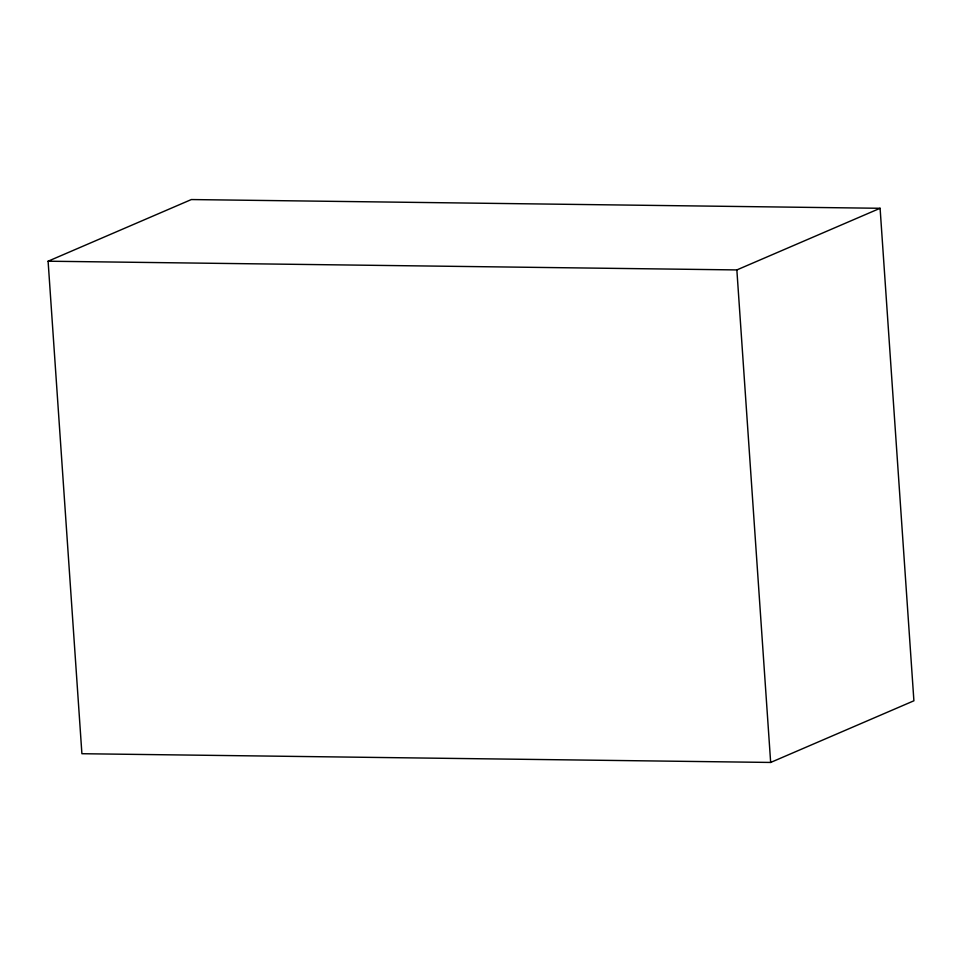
<?xml version="1.0" encoding="UTF-8"?>
<svg xmlns="http://www.w3.org/2000/svg" width="962" height="962" viewBox="0 0 962 962"><rect width="100%" height="100%" fill="white"/><g stroke="black" fill="none" stroke-linecap="round" stroke-linejoin="round"><path stroke-width="1.44" d="M48.1 261.207L191.342 199.555L880.098 208.285L913.9 700.793L770.658 762.445L81.902 753.715L48.1 261.207L736.856 269.925L880.098 208.285M736.856 269.925L770.658 762.445"/></g></svg>
